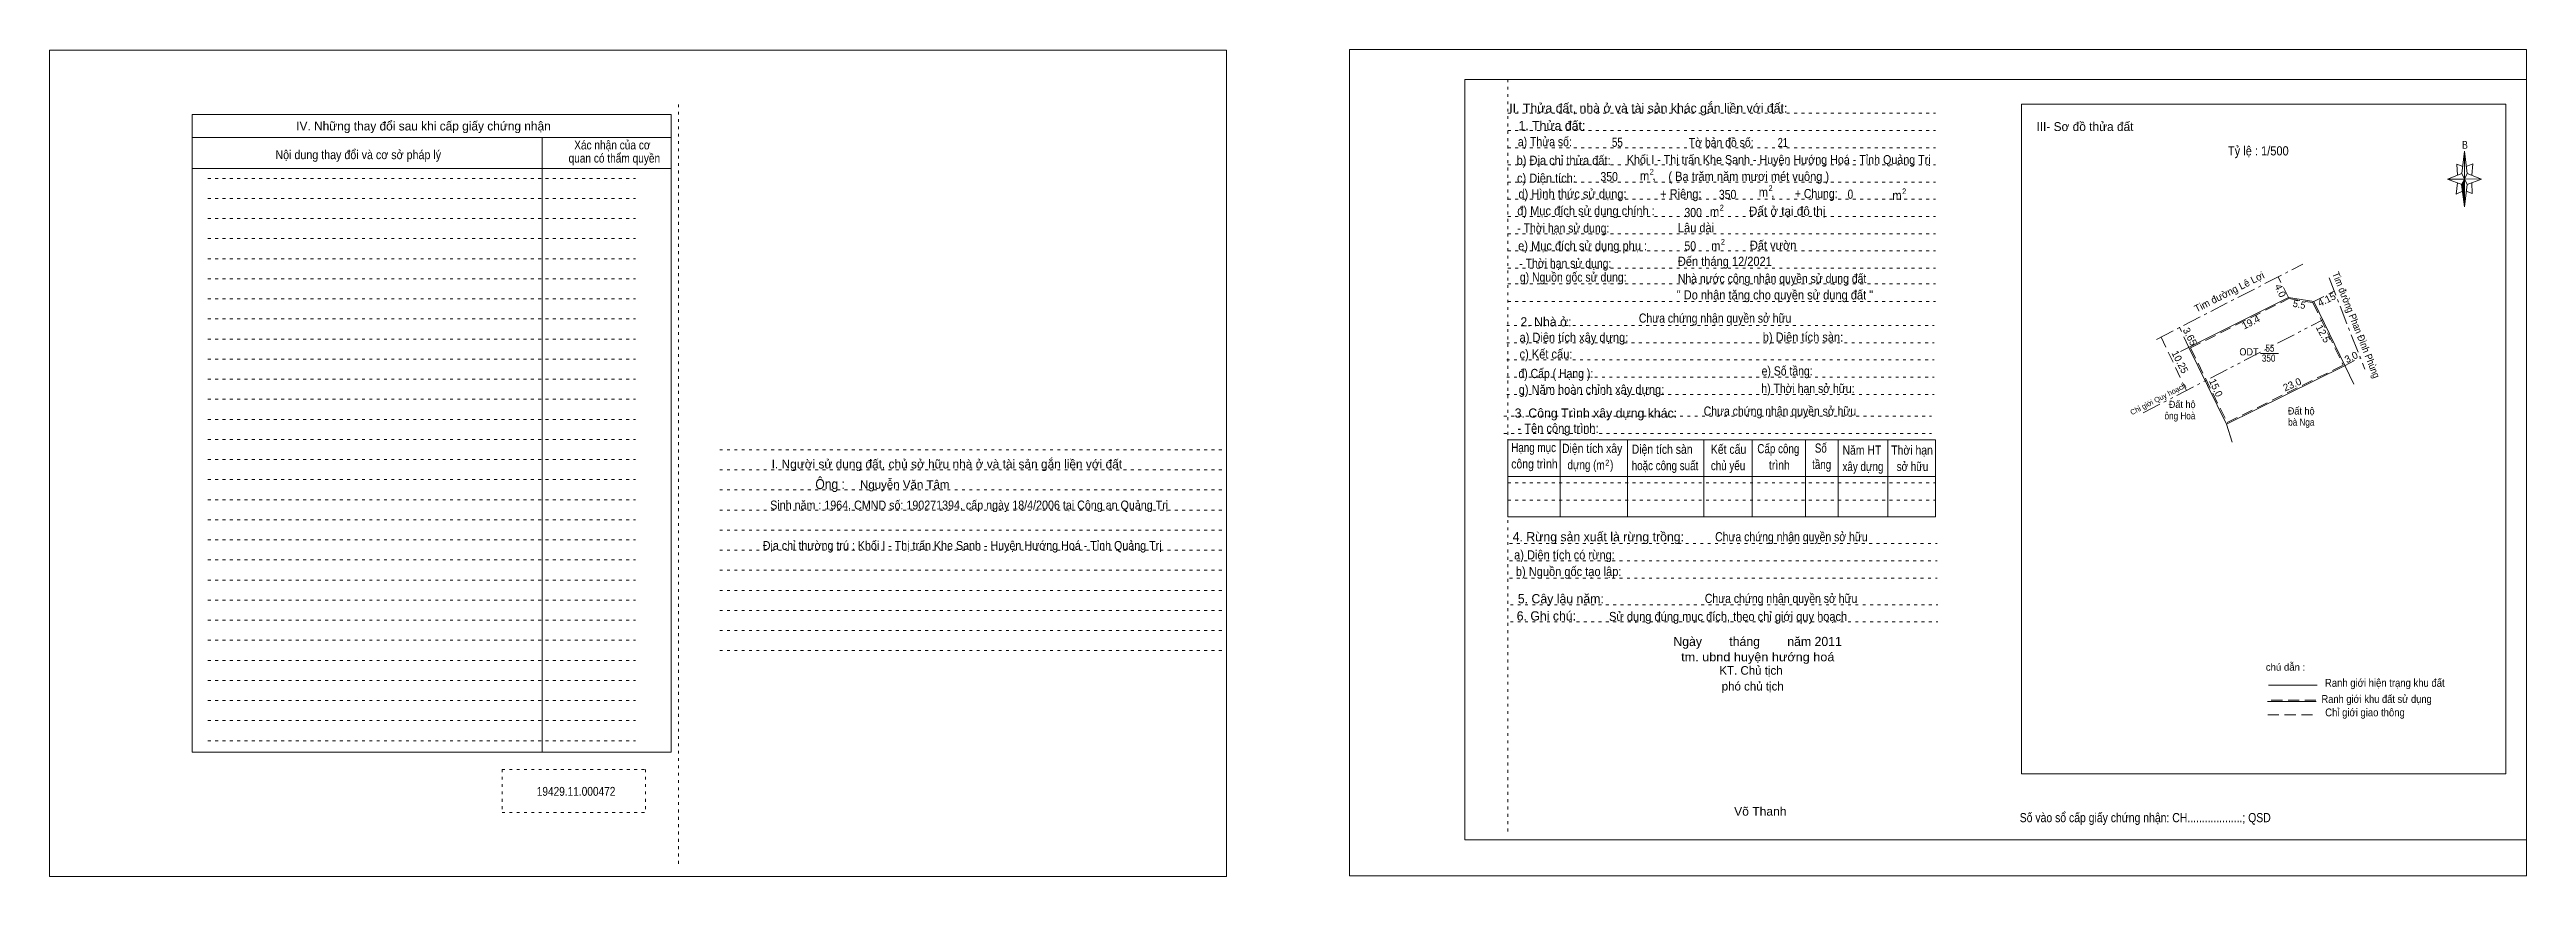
# Model space of a CAD drawing. Header units: centimetres. Extents: x -44.7 to 41.7, y -1.4 to 27.4.
import ezdxf
from ezdxf.enums import TextEntityAlignment as Align

# ---------------------------------------------------------------- set-up
doc = ezdxf.new("R2010")
doc.units = ezdxf.units.CM
doc.header["$LTSCALE"] = 0.13
for name, pattern in [('DASH_DOUBLE_DOT', [9.2, 5, -1.2, 0.3, -1.2, 0.3, -1.2]), ('DOT_DASHED', [7.7, 5, -1.2, 0.3, -1.2]), ('DOTTED', [1.5, 0.3, -1.2]), ('MEDIUM_DASHED', [4.5, 3, -1.5])]:
    doc.linetypes.add(name, pattern=pattern)
for name, color, linetype, lineweight in [('1', 7, 'DOTTED', 13), ('10', 7, 'Continuous', 13), ('2', 7, 'Continuous', 13), ('32', 7, 'MEDIUM_DASHED', 13), ('50', 7, 'Continuous', 13)]:
    doc.layers.add(name, color=color, linetype=linetype, lineweight=lineweight)
doc.layers.add('9', color=7, linetype='Continuous')

msp = doc.modelspace()

# ---------------------------------------------------------------- hatches: boundary and pattern name
at = {"layer": '50'}
msp.add_hatch(color=256, dxfattribs=at).paths.add_polyline_path([(39.55, 22.92), (39.55, 21.96), (39.45, 22.74)])

# ---------------------------------------------------------------- linework, layer by layer
at = {"layer": '1', "linetype": 'Continuous'}
for p, q in [((4.69, 26.4), (41.71, 26.4)), ((4.69, 26.4), (4.69, -0.1)), ((41.71, 26.4), (41.71, -0.1)), ((4.69, -0.1), (41.71, -0.1))]:
    msp.add_line(p, q, dxfattribs=at)
at = {"layer": '1'}
for p, q in [((6.19, 26.4), (6.19, 0.12)), ((-22.73, 25.53), (-22.73, -0.97)), ((6.19, 25.22), (21.1, 25.22)), ((6.19, 24.62), (21.1, 24.62)), ((6.19, 24.02), (21.1, 24.02)), ((6.19, 23.42), (21.1, 23.42)), ((-39.14, 22.95), (-24.23, 22.95)), ((6.19, 22.82), (21.1, 22.82)), ((-39.14, 22.25), (-24.23, 22.25)), ((6.19, 22.22), (21.1, 22.22)), ((6.19, 21.62), (21.1, 21.62)), ((-39.14, 21.55), (-24.23, 21.55)), ((-39.14, 20.85), (-24.23, 20.85)), ((6.19, 21.02), (21.1, 21.02)), ((-39.14, 20.15), (-24.23, 20.15)), ((6.19, 20.42), (21.1, 20.42)), ((-39.14, 19.45), (-24.23, 19.45)), ((6.19, 19.82), (21.1, 19.82)), ((6.19, 19.27), (21.1, 19.27)), ((-39.14, 18.75), (-24.23, 18.75)), ((6.19, 18.66), (21.1, 18.66)), ((-39.14, 18.05), (-24.23, 18.05)), ((-39.14, 17.35), (-24.23, 17.35)), ((6.15, 17.82), (21.06, 17.82)), ((-39.14, 16.65), (-24.23, 16.65)), ((6.15, 17.22), (21.06, 17.22)), ((6.15, 16.62), (21.06, 16.62)), ((-39.14, 15.95), (-24.23, 15.95)), ((6.15, 16.02), (21.06, 16.02)), ((-39.14, 15.25), (-24.23, 15.25)), ((6.15, 15.42), (21.06, 15.42)), ((-39.14, 14.55), (-24.23, 14.55)), ((-39.14, 13.85), (-24.23, 13.85)), ((6.05, 14.66), (20.96, 14.66)), ((6.05, 14.06), (20.96, 14.06)), ((-39.14, 13.15), (-24.23, 13.15)), ((-21.29, 13.49), (-3.68, 13.49)), ((-39.14, 12.45), (-24.23, 12.45)), ((-21.29, 12.79), (-3.68, 12.79)), ((6.19, 12.34), (21.1, 12.34)), ((-39.14, 11.75), (-24.23, 11.75)), ((-21.29, 12.09), (-3.68, 12.09)), ((-21.29, 11.39), (-3.68, 11.39)), ((6.19, 11.74), (21.1, 11.74)), ((-39.14, 11.05), (-24.23, 11.05)), ((-21.29, 10.69), (-3.68, 10.69)), ((-39.14, 10.35), (-24.23, 10.35)), ((-39.14, 9.65), (-24.23, 9.65)), ((-21.29, 9.99), (-3.68, 9.99)), ((6.25, 10.22), (21.16, 10.22)), ((6.25, 9.62), (21.16, 9.62)), ((-39.14, 8.95), (-24.23, 8.95)), ((-21.29, 9.29), (-3.68, 9.29)), ((6.25, 9.02), (21.16, 9.02)), ((-39.14, 8.25), (-24.23, 8.25)), ((-21.29, 8.59), (-3.68, 8.59)), ((-21.29, 7.89), (-3.68, 7.89)), ((6.28, 8.09), (21.19, 8.09)), ((-39.14, 7.55), (-24.23, 7.55)), ((-21.29, 7.19), (-3.68, 7.19)), ((6.28, 7.49), (21.19, 7.49)), ((-39.14, 6.85), (-24.23, 6.85)), ((-39.14, 6.15), (-24.23, 6.15)), ((-21.29, 6.49), (-3.68, 6.49)), ((-39.14, 5.45), (-24.23, 5.45)), ((-39.14, 4.75), (-24.23, 4.75)), ((-39.14, 4.05), (-24.23, 4.05)), ((-39.14, 3.35), (-24.23, 3.35)), ((-28.88, 2.35), (-23.88, 2.35)), ((-28.88, 2.35), (-28.88, 0.85)), ((-23.88, 2.35), (-23.88, 0.85)), ((-28.88, 0.85), (-23.88, 0.85))]:
    msp.add_line(p, q, dxfattribs=at)
at = {"layer": '1', "linetype": 'Continuous'}
for points in [[(-44.66, -1.38), (-3.62, -1.38), (-3.62, 27.42), (-44.66, 27.42)], [(0.67, -1.36), (41.71, -1.36), (41.71, 27.44), (0.67, 27.44)]]:
    msp.add_lwpolyline(points, close=True, dxfattribs=at)
at = {"layer": '10'}
for p, q in [((6.19, 13.84), (21.1, 13.84)), ((6.19, 13.84), (6.19, 11.15)), ((8.02, 13.84), (8.02, 11.15)), ((10.36, 13.84), (10.36, 11.15)), ((13.02, 13.84), (13.02, 11.15)), ((14.71, 13.84), (14.71, 11.15)), ((16.57, 13.84), (16.57, 11.15)), ((17.71, 13.84), (17.71, 11.15)), ((19.44, 13.84), (19.44, 11.15)), ((21.1, 13.84), (21.1, 11.15)), ((6.19, 12.56), (21.1, 12.56)), ((6.19, 11.15), (21.1, 11.15))]:
    msp.add_line(p, q, dxfattribs=at)
at = {"layer": '2'}
for p, q in [((-39.69, 25.18), (-22.98, 25.18)), ((-39.69, 25.18), (-39.69, 2.95)), ((-22.98, 25.18), (-22.98, 2.95)), ((-39.69, 24.38), (-22.98, 24.38)), ((-27.48, 24.38), (-27.48, 2.95)), ((-39.69, 23.3), (-22.98, 23.3)), ((-39.69, 2.95), (-22.98, 2.95))]:
    msp.add_line(p, q, dxfattribs=at)
msp.add_lwpolyline([(24.1, 25.54), (40.99, 25.54), (40.99, 2.2), (24.1, 2.2)], close=True, dxfattribs=at)
at = {"layer": '32', "linetype": 'DOT_DASHED'}
for p, q in [((28.81, 17.34), (33.91, 19.96)), ((34.83, 19.48), (36.07, 16.3))]:
    msp.add_line(p, q, dxfattribs=at)
at = {"layer": '32'}
for p, q in [((33.41, 18.8), (33.05, 19.52)), ((34.29, 18.66), (35.01, 19.02)), ((28.97, 17.42), (29.85, 15.56)), ((29.93, 17.08), (29.61, 17.76)), ((30, 17.04), (31.27, 14.44)), ((31.27, 14.44), (35.32, 16.44)), ((35.37, 16.42), (35.91, 16.7))]:
    msp.add_line(p, q, dxfattribs=at)
at = {"layer": '32', "linetype": 'Continuous'}
for p, q in [((29.65, 16.92), (33.41, 18.8)), ((33.41, 18.8), (34.29, 18.66)), ((34.29, 18.66), (35.39, 16.4)), ((32.44, 16.85), (33.06, 16.85)), ((35.39, 16.4), (35.69, 15.78)), ((31.25, 14.38), (31.45, 13.76))]:
    msp.add_line(p, q, dxfattribs=at)
at = {"layer": '32', "linetype": 'DASH_DOUBLE_DOT'}
msp.add_line((28.35, 14.78), (34.61, 18.02), dxfattribs=at)
at = {"layer": '32'}
msp.add_lwpolyline([(30, 17.04), (33.42, 18.76), (34.26, 18.62), (35.32, 16.44)], dxfattribs=at)
at = {"layer": '32', "linetype": 'Continuous'}
msp.add_lwpolyline([(29.93, 17.08), (31.25, 14.38), (35.37, 16.42)], dxfattribs=at)
at = {"layer": '50'}
for p, q in [((39.46, 23.12), (39.55, 23.9)), ((39.46, 22.74), (38.96, 22.92)), ((39.64, 22.74), (39.55, 21.96)), ((39.82, 22.42), (39.61, 22.5)), ((39.64, 23.12), (40.14, 22.92)), ((39.8, 22.8), (39.82, 22.42)), ((34.41, 5.29), (32.71, 5.29)), ((34.38, 4.72), (32.68, 4.72))]:
    msp.add_line(p, q, dxfattribs=at)
at = {"layer": '50', "linetype": 'MEDIUM_DASHED'}
for p, q in [((34.37, 4.76), (32.66, 4.76)), ((32.69, 4.25), (34.4, 4.25))]:
    msp.add_line(p, q, dxfattribs=at)
at = {"layer": '50'}
for points in [[(39.49, 23.36), (39.28, 23.44), (39.31, 23.06)], [(39.61, 23.36), (39.84, 23.46), (39.8, 23.06)], [(39.55, 22.92), (39.46, 23.12), (38.96, 22.92)], [(39.3, 22.8), (39.26, 22.4), (39.48, 22.5)], [(39.55, 22.92), (39.64, 22.74), (40.14, 22.92)]]:
    msp.add_lwpolyline(points, dxfattribs=at)
for points in [[(39.55, 23.9), (39.64, 23.12), (39.55, 22.92)], [(39.55, 22.92), (38.96, 22.92), (39.46, 23.12), (39.64, 22.74), (40.14, 22.92), (39.55, 22.94)], [(39.55, 22.92), (39.55, 21.96), (39.45, 22.74)]]:
    msp.add_lwpolyline(points, close=True, dxfattribs=at)

# ---------------------------------------------------------------- texts
at = {"layer": '10'}
for s, p in [('IV. Những thay đổi sau khi cấp giấy chứng nhận', (-31.62, 24.62)), ('III- Sơ đồ thửa đất', (26.315, 24.6)), ('I. Người sử dụng đất, chủ sở hữu nhà ở và tài sản gắn liền với đất', (-13.37, 12.84))]:
    msp.add_text(s, height=0.31, dxfattribs=at).set_placement(p, align=Align.CENTER)
for s, height, width, p in [('Xác nhận của cơ', 0.31, 0.85, (-25.035, 23.96)), ('Nội dung thay đổi và cơ sở pháp lý', 0.31, 0.9, (-33.895, 23.62)), (' Khối I - Thị trấn Khe Sanh - Huyện Hướng Hoá - Tỉnh Quảng Trị', 0.31, 0.9, (15.585, 23.45)), ('Ông :', 0.35, 0.9, (-17.44, 12.12)), ('19429.11.000472', 0.31, 0.85, (-26.3, 1.43))]:
    msp.add_text(s, height=height, dxfattribs=dict(at, width=width)).set_placement(p, align=Align.CENTER)
msp.add_text('Nguyễn Văn Tâm', height=0.3, dxfattribs=at).set_placement((-16.4, 12.13))
at = {"layer": '10', "width": 0.9}
for s, p in [('Sinh năm : 1964, CMND số: 190271394, cấp ngày 18/4/2006 tại Công an Quảng Trị', (-19.53, 11.41)), ('Địa chỉ thường trú : Khối I - Thị trấn Khe Sanh - Huyện Hướng Hoá - Tỉnh Quảng Trị', (-19.79, 10))]:
    msp.add_text(s, height=0.31, dxfattribs=at).set_placement(p)
at = {"layer": '2'}
for s, p in [('II. Thửa đất, nhà ở và tài sản khác gắn liền với đất:', (6.24, 25.24)), ('1. Thửa đất:', (6.56, 24.63)), (',', (11.23, 22.89)), (',', (15.37, 22.3)), ('2. Nhà ở:', (6.63, 17.79)), ('3. Công Trình xây dựng khác:', (6.43, 14.61)), ('4. Rừng sản xuất là rừng trồng:', (6.36, 10.3)), ('6. Ghi chú:', (6.5, 7.54)), ('5. Cây lâu năm:', (6.54, 8.14))]:
    msp.add_text(s, height=0.32, dxfattribs=at).set_placement(p)
for s, height, width, p in [('a) Thửa số:', 0.32, 0.85, (6.54, 24.07)), ('55', 0.32, 0.8, (9.82, 24.05)), ('Tờ bản đồ số:', 0.32, 0.85, (12.5, 24.04)), ('21', 0.32, 0.75, (15.6, 24.04)), ('c) Diện tích:', 0.32, 0.9, (6.51, 22.8)), ('d) Hình thức sử dụng:', 0.32, 0.9, (6.56, 22.25)), ('350', 0.32, 0.85, (9.42, 22.85)), ('m', 0.32, 0.9, (10.8, 22.88)), ('2', 0.2, 0.8, (11.14, 23.08)), ('+ Riêng:', 0.32, 0.9, (11.5, 22.25)), ('( Ba trăm năm mươi mét vuông )', 0.32, 0.9, (11.79, 22.86)), ('350', 0.32, 0.85, (13.55, 22.23)), ('m', 0.32, 0.9, (14.94, 22.31)), ('2', 0.2, 0.8, (15.28, 22.51)), ('+ Chung:', 0.32, 0.85, (16.2, 22.26)), ('0', 0.32, 0.8, (18.04, 22.24)), ('2', 0.2, 0.8, (19.94, 22.4)), ('đ) Mục đích sử dụng chính : ', 0.32, 0.9, (6.52, 21.66)), ('300', 0.32, 0.85, (12.35, 21.6)), ('m', 0.32, 0.9, (13.24, 21.63)), ('2', 0.2, 0.8, (13.58, 21.83)), ('Đất ở tại đô thị', 0.32, 0.95, (14.6, 21.65)), ('m', 0.32, 0.9, (19.6, 22.2)), ('- Thời hạn sử dụng: ', 0.32, 0.85, (6.52, 21.06)), ('e) Mục đích sử dụng phụ : ', 0.32, 0.9, (6.55, 20.44)), ('Lâu dài', 0.32, 0.9, (12.12, 21.07)), ('50', 0.32, 0.85, (12.35, 20.44)), ('2', 0.2, 0.8, (13.62, 20.64)), ('Đất vườn', 0.32, 0.9, (14.63, 20.46)), ('- Thời hạn sử dụng: ', 0.32, 0.85, (6.59, 19.83)), ('Đến tháng 12/2021', 0.32, 0.9, (12.12, 19.9)), ('m', 0.32, 0.9, (13.28, 20.44)), ('g) Nguồn gốc sử dụng: ', 0.32, 0.85, (6.61, 19.35)), ('a) Diện tích xây dựng:', 0.32, 0.9, (6.6, 17.25)), ('b) Diện tích sàn:', 0.32, 0.9, (15.08, 17.26)), ('c) Kết cấu:', 0.32, 0.9, (6.6, 16.67)), ('e) Số tầng:', 0.32, 0.85, (15.04, 16.08)), ('đ) Cấp ( Hạng ):', 0.32, 0.85, (6.56, 15.99)), ('g) Năm hoàn chỉnh xây dựng:', 0.32, 0.9, (6.57, 15.43)), ('h) Thời hạn sở hữu:', 0.32, 0.85, (15.03, 15.47)), ('- Tên công trình:', 0.32, 0.9, (6.53, 14.08)), ('công trình', 0.32, 0.85, (6.31, 12.84)), ('Hạng mục', 0.32, 0.8, (6.31, 13.41)), ('Diện tích xây', 0.32, 0.85, (8.08, 13.38)), ('  dựng (     )', 0.32, 0.8, (8.08, 12.81)), ('m', 0.32, 0.85, (9.27, 12.8)), ('2', 0.2014, 0.75, (9.59, 12.94)), ('hoặc công suất', 0.32, 0.8, (10.51, 12.78)), ('Diện tích sàn', 0.32, 0.85, (10.51, 13.35)), ('chủ yếu', 0.32, 0.8, (13.27, 12.78)), ('Kết cấu', 0.32, 0.85, (13.27, 13.35)), ('Cấp công', 0.32, 0.8, (14.89, 13.37)), ('    trình', 0.32, 0.85, (14.89, 12.8)), ('tầng', 0.32, 0.8, (16.8, 12.82)), (' Số', 0.32, 0.8, (16.8, 13.39)), ('xây dựng', 0.32, 0.8, (17.86, 12.75)), ('Năm HT', 0.32, 0.85, (17.86, 13.32)), ('Thời hạn', 0.32, 0.85, (19.56, 13.32)), ('  sở hữu', 0.32, 0.8, (19.56, 12.75)), ('a) Diện tích có rừng:', 0.32, 0.9, (6.41, 9.67)), ('b) Nguồn gốc tạo lập:', 0.32, 0.9, (6.47, 9.09)), ('Số vào sổ cấp giấy chứng nhận: CH...................; QSD', 0.32, 0.85, (24.04, 0.51))]:
    msp.add_text(s, height=height, dxfattribs=dict(at, width=width)).set_placement(p)
for s, height, width, p in [('quan có thẩm quyền', 0.31, 0.85, (-24.965, 23.5)), ('b) Địa chỉ thửa đất:', 0.32, 0.9, (8.135, 23.42))]:
    msp.add_text(s, height=height, dxfattribs=dict(at, width=width)).set_placement(p, align=Align.CENTER)
at = {"layer": '32'}
for s, rotation, p in [('Tim đường Lê Lợi', 26.961, (31.4033, 18.8814)), ('4.0', 294.417, (33.0159, 18.9867)), ('4.15', 26.251, (34.7997, 18.6178)), ('3.65', 297.545, (29.8676, 17.3778)), ('10.25', 297.545, (29.5167, 16.4928)), ('3.0', 26.251, (35.6547, 16.6058))]:
    msp.add_text(s, height=0.25, rotation=rotation, dxfattribs=at).set_placement(p, align=Align.CENTER)
for s, height, rotation, width, p in [('Tim đường Phan Đình Phùng', 0.25, 291.616, 0.9, (35.6548, 17.7961)), ('Chỉ giới Quy hoạch', 0.1822, 26.961, 0.95, (28.9087, 15.1819))]:
    msp.add_text(s, height=height, rotation=rotation, dxfattribs=dict(at, width=width)).set_placement(p, align=Align.CENTER)
for s, height, rotation, p in [('19.4', 0.2497, 26.988, (32.4467, 17.9741)), ('12.5', 0.25, 298.917, (34.6665, 17.1909)), ('15.0', 0.25, 294.734, (30.9035, 15.3046)), ('23.0', 0.25, 23.932, (33.8886, 15.7845))]:
    msp.add_text(s, height=height, rotation=rotation, dxfattribs=at).set_placement(p, align=Align.RIGHT)
at = {"layer": '32', "width": 0.95}
msp.add_text('5.5', height=0.2497, rotation=348.69, dxfattribs=at).set_placement((33.981, 18.3938), align=Align.RIGHT)
msp.add_text('ODT', height=0.25, dxfattribs=at).set_placement((32.37, 16.78), align=Align.RIGHT)
at = {"layer": '32'}
for s, width, p in [('350', 0.85, (32.72, 16.56)), ('55', 0.85, (32.765, 16.91)), ('Đất hộ', 0.95, (29.705, 14.95)), ('Đất hộ', 0.95, (33.855, 14.72))]:
    msp.add_text(s, height=0.25, dxfattribs=dict(at, width=width)).set_placement(p, align=Align.CENTER)
at = {"layer": '32', "width": 0.85}
for s, p in [('ông Hoà', (29.09, 14.55)), ('bà Nga', (33.4, 14.33))]:
    msp.add_text(s, height=0.25, dxfattribs=at).set_placement(p)
at = {"layer": '50'}
for s, height, width, p in [('B', 0.2756, 0.8, (39.565, 23.98)), ('tm. ubnd huyện hướng hoá', 0.3, 1.1, (14.905, 6.12)), ('Ranh giới hiện trạng khu đất', 0.275, 0.9, (36.77, 5.23)), ('Ranh giới khu đất sử dụng', 0.27, 0.9, (36.485, 4.67)), ('Chỉ giới giao thông', 0.275, 0.9, (36.08, 4.2)), ('Võ Thanh', 0.3, 1.05, (14.995, 0.74))]:
    msp.add_text(s, height=height, dxfattribs=dict(at, width=width)).set_placement(p, align=Align.CENTER)
at = {"layer": '50', "width": 0.9}
msp.add_text('Tỷ lệ : 1/500', height=0.32, dxfattribs=at).set_placement((31.3, 23.75))
at = {"layer": '50'}
for s, height, p in [('Ngày        tháng        năm 2011', 0.32, (14.9, 6.65)), ('chú dẫn :', 0.25, (33.31, 5.79)), ('KT. Chủ tịch', 0.3, (14.67, 5.65)), ('phó chủ tịch', 0.3, (14.73, 5.1))]:
    msp.add_text(s, height=height, dxfattribs=at).set_placement(p, align=Align.CENTER)
at = {"layer": '9'}
for s, width, p in [('" Do nhận tặng cho quyền sử dụng đất "', 0.9, (12.08, 18.73)), ('Nhà nước công nhận quyền sử dụng đất ', 0.85, (12.12, 19.3)), ('Chưa chứng nhận quyền sở hữu', 0.85, (10.76, 17.92)), ('Chưa chứng nhận quyền sở hữu', 0.85, (13.02, 14.68)), ('Chưa chứng nhận quyền sở hữu', 0.85, (13.42, 10.3)), ('Sử dụng đúng mục đích, theo chỉ giới quy hoạch', 0.9, (9.72, 7.52)), ('Chưa chứng nhận quyền sở hữu', 0.85, (13.06, 8.15))]:
    msp.add_text(s, height=0.32, dxfattribs=dict(at, width=width)).set_placement(p)

doc.saveas('drawing.dxf')
